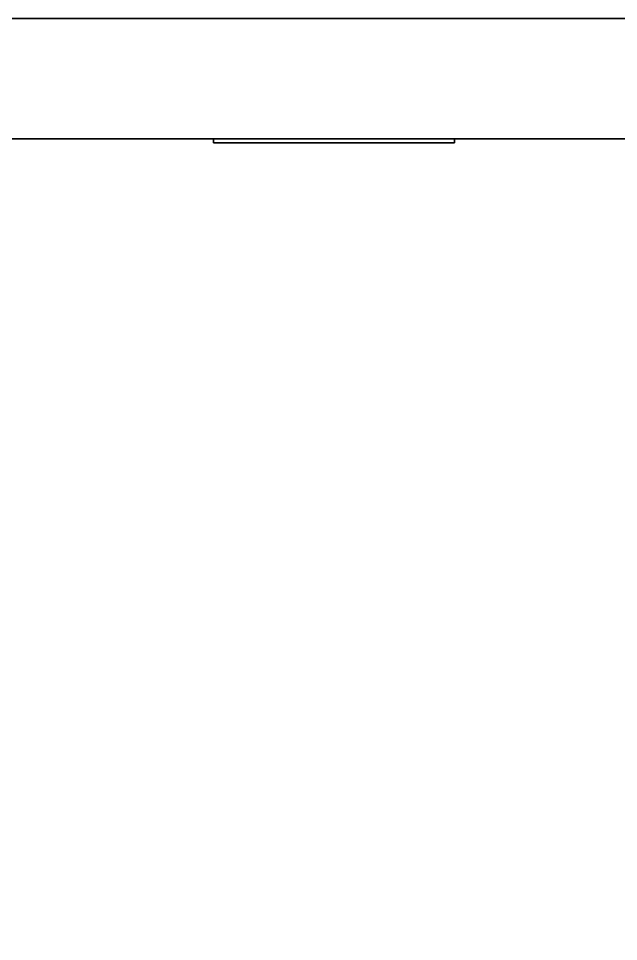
# Model space of a CAD drawing. Extents: x 0 to 3344, y -4262 to 0.
# Drawn here: x 835 to 1583, y -1150 to 0 of the extents above; entities that cross this region are included whole.
import ezdxf

# ---------------------------------------------------------------- set-up
doc = ezdxf.new("R2010")
doc.units = 0
for name, color, linetype in [('LAYER0', 7, 'CONTINUOUS'), ('LAYER1', 7, 'CONTINUOUS'), ('LAYER2', 2, 'CONTINUOUS')]:
    doc.layers.add(name, color=color, linetype=linetype)

msp = doc.modelspace()

# ---------------------------------------------------------------- linework, layer by layer
at = {"layer": 'LAYER0', "invisible_edges": 1}
for points in [[(18, -0.0034, 0.0981), (3344, -4262.003, 0.0981), (0, -4262.003, 0.0981), (18, -0.0034, 0.0981)], [(3344, -4262.003, 5.0981), (18, -0.0034, 5.0981), (0, -4262.003, 5.0981), (3344, -4262.003, 5.0981)], [(3344, -4262.003, 0.0981), (18, -0.0034, 0.0981), (3344, -0.0034, 0.0981), (3344, -4262.003, 0.0981)], [(18, -0.0034, 5.0981), (3344, -0.0034, 0.0981), (18, -0.0034, 0.0981), (18, -0.0034, 5.0981)], [(3344, -0.0034, 0.0981), (18, -0.0034, 5.0981), (3344, -0.0034, 5.0981), (3344, -0.0034, 0.0981)], [(18, -0.0034, 5.0981), (3344, -4262.003, 5.0981), (3344, -0.0034, 5.0981), (18, -0.0034, 5.0981)]]:
    msp.add_3dface(points, dxfattribs=at)
at = {"layer": 'LAYER1', "invisible_edges": 3}
for points in [[(3344.004, 0, 2680.098), (1616.005, 0, 2173.098), (18.0046, 0, 2680.098), (3344.004, 0, 2680.098)], [(819.0046, 0, 2173.098), (18.0046, 0, 2680.098), (1616.005, 0, 2173.098), (819.0046, 0, 2173.098)], [(168.0046, -150, 2680.098), (819.0046, -150, 2173.098), (3194.004, -150, 2680.098), (168.0046, -150, 2680.098)], [(1616.005, -150, 2173.098), (3194.004, -150, 2680.098), (819.0046, -150, 2173.098), (1616.005, -150, 2173.098)]]:
    msp.add_3dface(points, dxfattribs=at)
at = {"layer": 'LAYER2', "invisible_edges": 1}
for points in [[(1378.005, -149.9995, 2440.098), (1078.005, -149.9995, 2290.098), (1078.005, -149.9995, 2440.098), (1378.005, -149.9995, 2440.098)], [(1078.005, -149.9995, 2290.098), (1378.005, -149.9995, 2440.098), (1378.005, -149.9995, 2290.098), (1078.005, -149.9995, 2290.098)], [(1378.005, -154.9995, 2290.098), (1078.005, -149.9995, 2290.098), (1378.005, -149.9995, 2290.098), (1378.005, -154.9995, 2290.098)], [(1078.005, -149.9995, 2290.098), (1378.005, -154.9995, 2290.098), (1078.005, -154.9995, 2290.098), (1078.005, -149.9995, 2290.098)], [(1078.005, -154.9995, 2440.098), (1378.005, -149.9995, 2440.098), (1078.005, -149.9995, 2440.098), (1078.005, -154.9995, 2440.098)], [(1378.005, -149.9995, 2440.098), (1078.005, -154.9995, 2440.098), (1378.005, -154.9995, 2440.098), (1378.005, -149.9995, 2440.098)], [(1078.005, -154.9995, 2440.098), (1078.005, -149.9995, 2290.098), (1078.005, -154.9995, 2290.098), (1078.005, -154.9995, 2440.098)], [(1078.005, -149.9995, 2290.098), (1078.005, -154.9995, 2440.098), (1078.005, -149.9995, 2440.098), (1078.005, -149.9995, 2290.098)], [(1378.005, -154.9995, 2290.098), (1078.005, -154.9995, 2440.098), (1078.005, -154.9995, 2290.098), (1378.005, -154.9995, 2290.098)], [(1078.005, -154.9995, 2440.098), (1378.005, -154.9995, 2290.098), (1378.005, -154.9995, 2440.098), (1078.005, -154.9995, 2440.098)], [(1378.005, -149.9995, 2440.098), (1378.005, -154.9995, 2290.098), (1378.005, -149.9995, 2290.098), (1378.005, -149.9995, 2440.098)], [(1378.005, -154.9995, 2290.098), (1378.005, -149.9995, 2440.098), (1378.005, -154.9995, 2440.098), (1378.005, -154.9995, 2290.098)]]:
    msp.add_3dface(points, dxfattribs=at)

# ---------------------------------------------------------------- meshes
at = {"layer": 'LAYER1'}
mesh = msp.add_polymesh((5, 2), dxfattribs=at)
for k, corner in enumerate([(168.0046, -150, 2680.098), (168.0046, -4112, 2680.098), (3194.004, -150, 2680.098), (168.0046, -150, 2680.098), (3194.004, -4112, 2680.098), (3194.004, -150, 2680.098), (168.0046, -4112, 2680.098), (3194.004, -4112, 2680.098), (18.0046, -4262, 2680.098), (3344.004, -4262, 2680.098)]):
    mesh.set_mesh_vertex(divmod(k, 2), corner)

doc.saveas('drawing.dxf')
